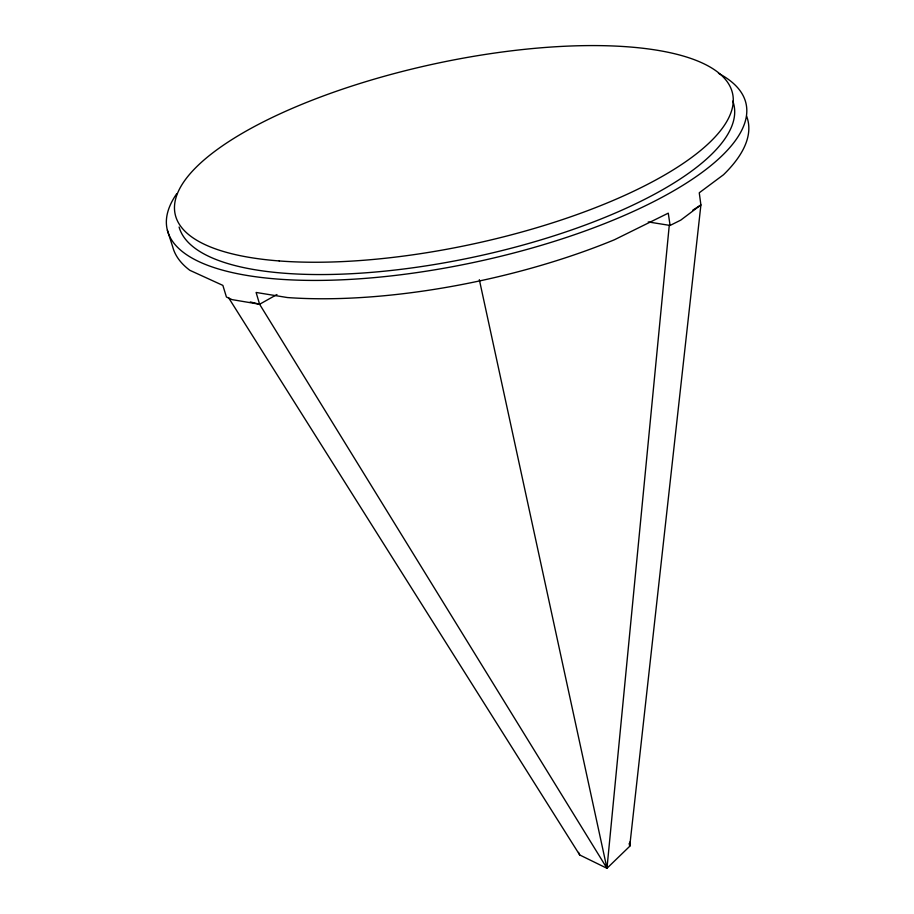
<?xml version="1.0" encoding="UTF-8"?>
<svg xmlns="http://www.w3.org/2000/svg" width="914" height="914" viewBox="0 0 914 914"><rect width="100%" height="100%" fill="white"/><g stroke="black" fill="none" stroke-linecap="round" stroke-linejoin="round"><path stroke-width="1.37" d="M629.872 842.011L629.723 846.284L606.965 868.3L579.716 854.967L228.454 297.53M648.232 221.942L670.088 225.45L668.271 213.156L614.516 239.719A294.491 99.535 -12.2 0 1 287.362 297.541L256.103 292.457L259.599 304.259L606.965 868.3L669.265 225.312M692.698 210.231L700.901 204.942L699.256 192.785L723.477 174.768A294.491 99.535 -12.2 0 0 746.612 116.169M167.388 230.225L172.712 246.86A294.491 99.535 -12.2 0 0 189.861 270.315L222.867 285.397L226.432 297.016L231.996 299.609L259.599 304.259L276.942 294.537M670.088 225.45L680.759 220.125L700.901 204.942L629.723 846.284L629.152 843.485M250.299 301.94L259.599 304.259M578.528 852.374L579.716 854.967M479.336 279.673L606.965 868.3M718.461 73.291A296.182 97.501 -12.2 0 1 482.443 260.559A296.182 97.501 -12.2 0 1 176.653 193.837M732.799 101.111A284.071 93.434 -12.2 0 1 485.083 254.595A284.071 93.434 -12.2 0 1 179.098 227.026M279.204 260.947A285.168 92.108 -12.2 0 0 730.069 114.901A285.168 92.108 -12.2 0 0 352.358 85.893A285.168 92.108 -12.2 0 0 279.204 260.947"/></g></svg>
